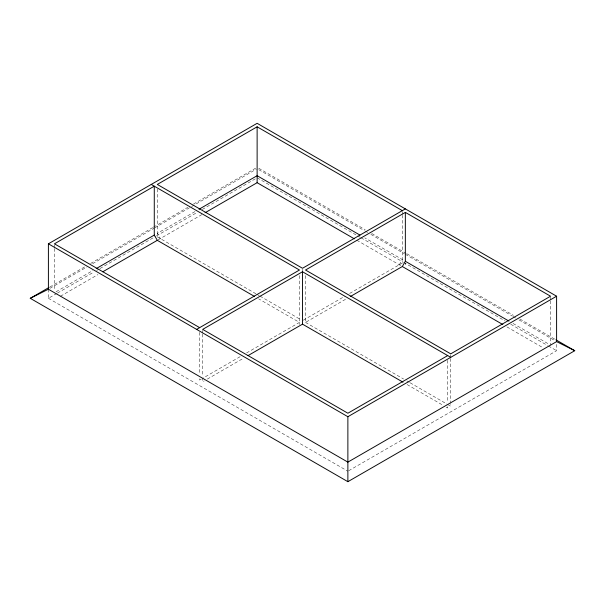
<?xml version="1.0" encoding="UTF-8"?>
<svg xmlns="http://www.w3.org/2000/svg" width="605" height="605" viewBox="0 0 605 605"><rect width="100%" height="100%" fill="white"/><g stroke="black" fill="none" stroke-linecap="round" stroke-linejoin="round"><path stroke-width="0.45" stroke-dasharray="3.02 2.27" d="M399.3 264.778L402.325 259.537L364.8 237.871M49.837 287.004L85.744 266.268M90.644 263.44L152.664 227.631M153.481 227.162L187.754 207.371M193.471 204.074L256.308 167.797M50.033 288.282L86.87 267.017M92.603 263.704L153.988 228.266M154.812 227.79L190.825 207.001M191.641 206.524L256.308 169.196M56.083 291.776L92.905 270.518M194.939 211.606L157.3 233.341L160.325 238.582M48.4 289.228L48.4 298.31L56.583 293.584M57.407 293.107L93.42 272.318M96.694 270.427L99.152 269.006M99.969 268.537L155.629 236.404M156.445 235.927L197.374 212.302M202.282 209.466L256.308 178.278M60.5 296.216L97.919 274.609M158.056 239.89L201.813 214.631M201.162 379.169L199.65 380.046L199.65 378.299M240.094 356.693L202.675 378.299L202.675 381.793L204.188 380.916M246.598 352.934L299.475 322.412L258.622 298.825M303.317 320.196L344.797 296.246M349.682 293.425L402.325 263.031L402.325 215.335M207.326 379.101L243.119 358.44M305.525 275.63L305.525 322.412L346.196 298.93M348.692 470.735L556.6 350.703L556.6 343.436M258.759 168.266L365.186 229.711M371.735 233.492L406.114 253.344M406.931 253.813L513.35 315.258M519.899 319.039L555.103 339.36M258.759 169.665L364.316 230.603M365.133 231.08L367.59 232.494M370.857 234.385L404.405 253.752M405.229 254.229L512.412 316.113M513.237 316.581L515.687 318.003M518.961 319.894L554.966 340.675M513.025 323.448L548.917 344.169M257.125 177.802L356.95 235.436M357.767 235.912L360.225 237.326M361.041 237.795L402.771 261.889M403.588 262.366L505.054 320.945M510.779 324.25L547.601 345.508M548.417 345.977L556.6 350.703M356.814 240.245L400.812 265.648M506.914 326.904L542.866 347.663M255.923 293.773L157.3 236.835L157.3 189.138M256.739 294.249L259.197 295.663M260.014 296.132L300.866 319.72M305.525 322.412L403.58 379.017M406.847 380.908L409.298 382.322M410.114 382.791L446.883 404.019M407.089 384.538L443.041 405.297M446.188 407.112L447.7 407.989L447.7 404.495L450.725 406.242L450.725 403.618M48.4 298.31L347.875 471.212M550.55 297.153L550.55 299.974M550.55 300.912L550.55 345.115M450.725 354.787L450.725 357.608M450.725 358.546L450.725 402.748M447.7 360.293L447.7 402.612M405.35 263.031L405.35 264.778M402.325 211.576L402.325 214.397M302.5 269.202L302.5 271.078M299.475 275.63L299.475 324.507M202.675 330.338L202.675 333.158M202.675 334.096L202.675 376.416M199.65 332.349L199.65 374.669M54.45 244.76L54.45 247.581M54.45 248.519L54.45 290.839"/><path stroke-width="0.91" d="M350.265 296.579L402.325 266.525L405.35 261.284L405.35 212.385L305.525 270.019L450.725 353.849L550.55 296.216L405.35 212.385M48.4 289.228L48.4 243.815L257.125 123.314L556.6 296.216L556.6 341.621L347.875 462.129L48.4 289.228L30.25 298.31L347.875 481.686L574.75 350.703L555.919 339.836M402.325 210.638L257.125 126.808L157.3 184.442L302.5 268.272L405.35 208.891M30.25 298.31L49.02 287.473M96.18 268.628L154.275 235.088L154.275 186.181L54.45 243.815L199.65 327.645M199.03 209.247L257.125 175.707L359.907 235.05M102.797 271.789L157.3 240.329L254.531 296.465M205.065 212.748L257.125 182.695L354.356 238.831M196.625 329.392L299.475 270.019L151.25 184.442M450.725 357.336L302.5 271.758L202.675 329.392L347.875 413.223L447.7 355.589M247.997 355.619L302.5 324.159L403.006 382.178M48.4 243.815L347.875 416.716L556.6 296.216M556.6 341.621L574.75 350.703M405.35 261.284L508.949 321.096M402.325 266.525L502.831 324.545M154.275 235.088L157.3 240.329M347.875 416.716L347.875 481.686M302.5 271.758L302.5 324.159M257.125 126.808L257.125 182.695"/></g></svg>
